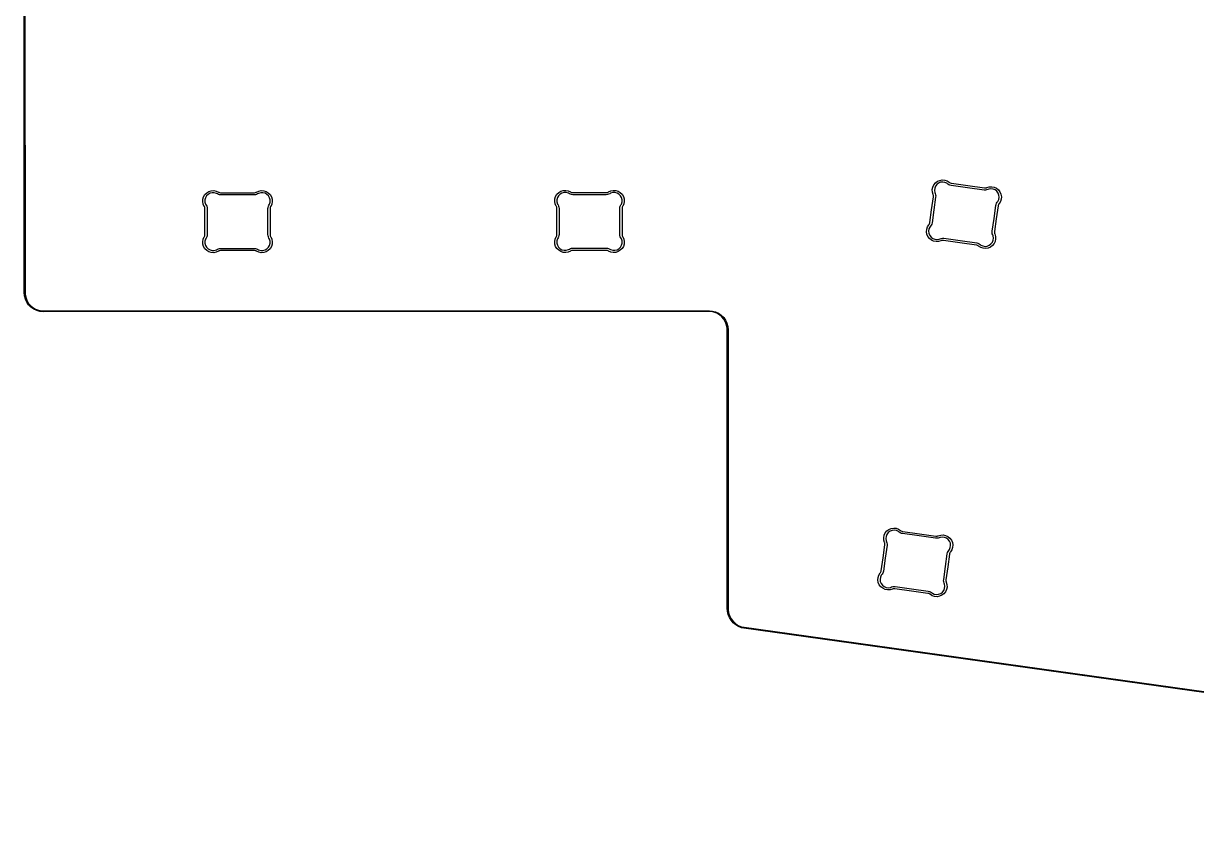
# Model space of a CAD drawing. Header units: inches. Extents: x 0.93 to 10.9, y -5.23 to -1.79.
# Drawn here: x 0.933 to 3.425, y -5.233 to -3.513 of the extents above; entities that cross this region are included whole.
import ezdxf

# ---------------------------------------------------------------- set-up
doc = ezdxf.new("R2010")
doc.units = ezdxf.units.IN
doc.header["$MEASUREMENT"] = 0
doc.layers.add('Edge.Cuts', color=254, linetype='CONTINUOUS', true_color=0xd0d2cd)

msp = doc.modelspace()

# ---------------------------------------------------------------- linework, layer by layer
at = {"layer": 'Edge.Cuts', "linetype": 'CONTINUOUS'}
for p, q in [((0.9349, -4.0841), (0.9332, -1.9141)), ((0.9351, -1.9141), (0.9369, -4.0841)), ((2.8635, -3.8653), (2.8645, -3.86)), ((2.8645, -3.86), (2.8668, -3.8552)), ((2.8668, -3.8552), (2.8702, -3.8511)), ((2.8704, -3.8582), (2.8686, -3.8625)), ((2.8702, -3.8511), (2.8744, -3.8479)), ((2.8732, -3.8545), (2.8704, -3.8582)), ((2.8769, -3.8517), (2.8732, -3.8545)), ((2.8744, -3.8479), (2.8793, -3.8458)), ((2.8812, -3.85), (2.8769, -3.8517)), ((2.8793, -3.8458), (2.8846, -3.8449)), ((2.8858, -3.8495), (2.8812, -3.85)), ((2.8846, -3.8449), (2.8899, -3.8453)), ((2.8904, -3.8502), (2.8858, -3.8495)), ((2.8899, -3.8453), (2.895, -3.847)), ((2.8947, -3.8521), (2.8904, -3.8502)), ((2.8965, -3.8536), (2.8947, -3.8521)), ((2.895, -3.847), (2.8995, -3.8499)), ((2.8986, -3.855), (2.8965, -3.8536)), ((2.8965, -3.8536), (2.8965, -3.8536)), ((2.901, -3.8561), (2.8986, -3.855)), ((2.8995, -3.8499), (2.8995, -3.8499)), ((2.8995, -3.8499), (2.9001, -3.8505)), ((2.9001, -3.8505), (2.9017, -3.8513)), ((2.9035, -3.8566), (2.901, -3.8561)), ((2.9017, -3.8513), (2.9033, -3.8518)), ((2.9033, -3.8518), (2.9042, -3.852)), ((2.9386, -3.8616), (2.9035, -3.8566)), ((2.9042, -3.852), (2.9393, -3.8569)), ((2.9737, -3.8665), (2.9386, -3.8616)), ((2.9386, -3.8616), (2.9386, -3.8616)), ((2.9386, -3.8616), (2.9386, -3.8616)), ((2.9393, -3.8569), (2.9744, -3.8618)), ((2.9744, -3.8618), (2.9744, -3.8618)), ((2.9744, -3.8618), (2.9752, -3.862)), ((2.9752, -3.862), (2.9769, -3.8619)), ((2.9769, -3.8619), (2.9786, -3.8615)), ((2.9786, -3.8615), (2.9794, -3.8611)), ((2.9794, -3.8611), (2.9845, -3.8596)), ((2.9845, -3.8596), (2.9899, -3.8594)), ((2.9899, -3.8594), (2.9951, -3.8604)), ((2.9951, -3.8604), (2.9999, -3.8627)), ((1.3139, -3.8909), (1.3142, -3.8856)), ((1.3142, -3.8856), (1.3158, -3.8805)), ((1.3158, -3.8805), (1.3186, -3.8759)), ((1.3186, -3.8759), (1.3223, -3.8721)), ((1.3197, -3.8829), (1.3186, -3.8874)), ((1.3221, -3.8789), (1.3197, -3.8829)), ((1.3253, -3.8756), (1.3221, -3.8789)), ((1.3223, -3.8721), (1.3269, -3.8694)), ((1.3294, -3.8733), (1.3253, -3.8756)), ((1.3269, -3.8694), (1.332, -3.8678)), ((1.3339, -3.8721), (1.3294, -3.8733)), ((1.332, -3.8678), (1.3373, -3.8675)), ((1.3385, -3.8722), (1.3339, -3.8721)), ((1.3373, -3.8675), (1.3426, -3.8685)), ((1.343, -3.8735), (1.3385, -3.8722)), ((1.3426, -3.8685), (1.3474, -3.8707)), ((1.345, -3.8747), (1.343, -3.8735)), ((1.3473, -3.8758), (1.345, -3.8747)), ((1.3498, -3.8765), (1.3473, -3.8758)), ((1.3474, -3.8707), (1.3482, -3.8711)), ((1.3482, -3.8711), (1.3498, -3.8717)), ((1.3498, -3.8717), (1.3515, -3.872)), ((1.3523, -3.8768), (1.3498, -3.8765)), ((1.3515, -3.872), (1.3523, -3.872)), ((1.3523, -3.872), (1.3878, -3.872)), ((1.3878, -3.8768), (1.3523, -3.8768)), ((1.3878, -3.872), (1.4232, -3.872)), ((1.4232, -3.8768), (1.3878, -3.8768)), ((1.4232, -3.872), (1.4241, -3.872)), ((1.4258, -3.8765), (1.4232, -3.8768)), ((1.4241, -3.872), (1.4258, -3.8717)), ((1.4258, -3.8717), (1.4274, -3.8711)), ((1.4283, -3.8758), (1.4258, -3.8765)), ((1.4274, -3.8711), (1.4282, -3.8707)), ((1.4282, -3.8707), (1.433, -3.8685)), ((1.4306, -3.8747), (1.4283, -3.8758)), ((1.4326, -3.8735), (1.4306, -3.8747)), ((1.4371, -3.8722), (1.4326, -3.8735)), ((1.433, -3.8685), (1.4383, -3.8675)), ((1.4417, -3.8721), (1.4371, -3.8722)), ((1.4383, -3.8675), (1.4436, -3.8678)), ((1.4462, -3.8733), (1.4417, -3.8721)), ((1.4436, -3.8678), (1.4487, -3.8694)), ((1.4503, -3.8756), (1.4462, -3.8733)), ((1.4487, -3.8694), (1.4532, -3.8721)), ((1.4535, -3.8789), (1.4503, -3.8756)), ((1.4532, -3.8721), (1.457, -3.8759)), ((1.4558, -3.8829), (1.4535, -3.8789)), ((1.457, -3.8874), (1.4558, -3.8829)), ((1.457, -3.8759), (1.4598, -3.8805)), ((1.4598, -3.8805), (1.4613, -3.8856)), ((1.4613, -3.8856), (1.4617, -3.8909)), ((2.0616, -3.8905), (2.0619, -3.8852)), ((2.0619, -3.8852), (2.0635, -3.8801)), ((2.0635, -3.8801), (2.0662, -3.8755)), ((2.0662, -3.8755), (2.07, -3.8717)), ((2.0674, -3.8825), (2.0662, -3.887)), ((2.0697, -3.8785), (2.0674, -3.8825)), ((2.073, -3.8752), (2.0697, -3.8785)), ((2.07, -3.8717), (2.0746, -3.869)), ((2.077, -3.8729), (2.073, -3.8752)), ((2.0746, -3.869), (2.0796, -3.8674)), ((2.0815, -3.8717), (2.077, -3.8729)), ((2.0796, -3.8674), (2.085, -3.8671)), ((2.0862, -3.8718), (2.0815, -3.8717)), ((2.085, -3.8671), (2.0902, -3.8681)), ((2.0906, -3.8731), (2.0862, -3.8718)), ((2.0902, -3.8681), (2.0951, -3.8703)), ((2.0926, -3.8743), (2.0906, -3.8731)), ((2.0949, -3.8754), (2.0926, -3.8743)), ((2.0974, -3.8761), (2.0949, -3.8754)), ((2.0951, -3.8703), (2.0958, -3.8707)), ((2.0958, -3.8707), (2.0974, -3.8713)), ((2.0974, -3.8713), (2.0991, -3.8717)), ((2.1, -3.8764), (2.0974, -3.8761)), ((2.0991, -3.8717), (2.1, -3.8717)), ((2.1, -3.8717), (2.1354, -3.8717)), ((2.1354, -3.8764), (2.1, -3.8764)), ((2.1354, -3.8717), (2.1709, -3.8717)), ((2.1709, -3.8764), (2.1354, -3.8764)), ((2.1709, -3.8717), (2.1717, -3.8717)), ((2.1735, -3.8761), (2.1709, -3.8764)), ((2.1717, -3.8717), (2.1734, -3.8713)), ((2.1734, -3.8713), (2.1751, -3.8707)), ((2.1759, -3.8754), (2.1735, -3.8761)), ((2.1751, -3.8707), (2.1758, -3.8703)), ((2.1758, -3.8703), (2.1807, -3.8681)), ((2.1783, -3.8743), (2.1759, -3.8754)), ((2.1803, -3.8731), (2.1783, -3.8743)), ((2.1847, -3.8718), (2.1803, -3.8731)), ((2.1807, -3.8681), (2.1859, -3.8671)), ((2.1894, -3.8717), (2.1847, -3.8718)), ((2.1859, -3.8671), (2.1912, -3.8674)), ((2.1939, -3.8729), (2.1894, -3.8717)), ((2.1912, -3.8674), (2.1963, -3.869)), ((2.1979, -3.8752), (2.1939, -3.8729)), ((2.1963, -3.869), (2.2009, -3.8717)), ((2.2012, -3.8785), (2.1979, -3.8752)), ((2.2009, -3.8717), (2.2047, -3.8755)), ((2.2035, -3.8825), (2.2012, -3.8785)), ((2.2046, -3.887), (2.2035, -3.8825)), ((2.2047, -3.8755), (2.2074, -3.8801)), ((2.2074, -3.8801), (2.209, -3.8852)), ((2.209, -3.8852), (2.2093, -3.8905)), ((2.8621, -3.9081), (2.8659, -3.8808)), ((2.8637, -3.8706), (2.8635, -3.8653)), ((2.8652, -3.8757), (2.8637, -3.8706)), ((2.8656, -3.8765), (2.8652, -3.8757)), ((2.8652, -3.8757), (2.8652, -3.8757)), ((2.866, -3.8782), (2.8656, -3.8765)), ((2.8659, -3.8808), (2.8661, -3.8799)), ((2.8659, -3.8808), (2.8659, -3.8808)), ((2.8661, -3.8799), (2.866, -3.8782)), ((2.8706, -3.8814), (2.8668, -3.9087)), ((2.8686, -3.8625), (2.868, -3.8671)), ((2.868, -3.8671), (2.8687, -3.8717)), ((2.8687, -3.8717), (2.8696, -3.8738)), ((2.8696, -3.8738), (2.8696, -3.8738)), ((2.8696, -3.8738), (2.8704, -3.8763)), ((2.8704, -3.8763), (2.8707, -3.8788)), ((2.8707, -3.8788), (2.8706, -3.8814)), ((2.8706, -3.8814), (2.8706, -3.8814)), ((2.9763, -3.8666), (2.9737, -3.8665)), ((2.9788, -3.8663), (2.9763, -3.8666)), ((2.9813, -3.8655), (2.9788, -3.8663)), ((2.9834, -3.8646), (2.9813, -3.8655)), ((2.988, -3.8639), (2.9834, -3.8646)), ((2.9926, -3.8645), (2.988, -3.8639)), ((2.9969, -3.8663), (2.9926, -3.8645)), ((3.0006, -3.8691), (2.9969, -3.8663)), ((2.9999, -3.8627), (3.0041, -3.8661)), ((3.0034, -3.8728), (3.0006, -3.8691)), ((3.003, -3.8906), (3.0049, -3.8863)), ((3.0051, -3.8771), (3.0034, -3.8728)), ((3.0041, -3.8661), (3.0073, -3.8703)), ((3.0049, -3.8863), (3.0057, -3.8817)), ((3.0057, -3.8817), (3.0051, -3.8771)), ((3.0073, -3.8703), (3.0094, -3.8752)), ((3.0098, -3.8858), (3.0081, -3.8909)), ((3.0094, -3.8752), (3.0102, -3.8805)), ((3.0102, -3.8805), (3.0098, -3.8858)), ((1.3149, -3.8961), (1.3139, -3.8909)), ((1.3171, -3.901), (1.3149, -3.8961)), ((1.3176, -3.9017), (1.3171, -3.901)), ((1.3182, -3.9033), (1.3176, -3.9017)), ((1.3185, -3.905), (1.3182, -3.9033)), ((1.3185, -3.9059), (1.3185, -3.905)), ((1.3185, -3.9335), (1.3185, -3.9059)), ((1.3186, -3.8874), (1.3187, -3.8921)), ((1.3187, -3.8921), (1.3199, -3.8965)), ((1.3199, -3.8965), (1.3212, -3.8985)), ((1.3212, -3.8985), (1.3223, -3.9008)), ((1.3223, -3.9008), (1.323, -3.9033)), ((1.323, -3.9033), (1.3232, -3.9059)), ((1.3232, -3.9059), (1.3232, -3.9335)), ((1.4524, -3.9059), (1.4526, -3.9033)), ((1.4524, -3.9335), (1.4524, -3.9059)), ((1.4526, -3.9033), (1.4533, -3.9008)), ((1.4533, -3.9008), (1.4544, -3.8985)), ((1.4544, -3.8985), (1.4556, -3.8965)), ((1.4556, -3.8965), (1.4569, -3.8921)), ((1.4569, -3.8921), (1.457, -3.8874)), ((1.4574, -3.9033), (1.4571, -3.905)), ((1.4571, -3.905), (1.4571, -3.9059)), ((1.4571, -3.9059), (1.4571, -3.9335)), ((1.458, -3.9017), (1.4574, -3.9033)), ((1.4585, -3.901), (1.458, -3.9017)), ((1.4607, -3.8961), (1.4585, -3.901)), ((1.4617, -3.8909), (1.4607, -3.8961)), ((2.0626, -3.8957), (2.0616, -3.8905)), ((2.0648, -3.9006), (2.0626, -3.8957)), ((2.0652, -3.9013), (2.0648, -3.9006)), ((2.0658, -3.9029), (2.0652, -3.9013)), ((2.0661, -3.9046), (2.0658, -3.9029)), ((2.0661, -3.9055), (2.0661, -3.9046)), ((2.0661, -3.9331), (2.0661, -3.9055)), ((2.0662, -3.887), (2.0663, -3.8917)), ((2.0663, -3.8917), (2.0676, -3.8961)), ((2.0676, -3.8961), (2.0688, -3.8981)), ((2.0688, -3.8981), (2.0699, -3.9004)), ((2.0699, -3.9004), (2.0706, -3.9029)), ((2.0706, -3.9029), (2.0709, -3.9055)), ((2.0709, -3.9055), (2.0709, -3.9331)), ((2.2, -3.9055), (2.2002, -3.9029)), ((2.2, -3.9331), (2.2, -3.9055)), ((2.2002, -3.9029), (2.2009, -3.9004)), ((2.2009, -3.9004), (2.2021, -3.8981)), ((2.2021, -3.8981), (2.2033, -3.8961)), ((2.2033, -3.8961), (2.2046, -3.8917)), ((2.2046, -3.8917), (2.2046, -3.887)), ((2.205, -3.9029), (2.2047, -3.9046)), ((2.2047, -3.9046), (2.2047, -3.9055)), ((2.2047, -3.9055), (2.2047, -3.9331)), ((2.2057, -3.9013), (2.205, -3.9029)), ((2.2061, -3.9006), (2.2057, -3.9013)), ((2.2083, -3.8957), (2.2061, -3.9006)), ((2.2093, -3.8905), (2.2083, -3.8957)), ((2.8583, -3.9354), (2.8621, -3.9081)), ((2.8621, -3.9081), (2.8621, -3.9081)), ((2.8668, -3.9087), (2.8629, -3.936)), ((2.9946, -3.9267), (2.9985, -3.8994)), ((2.9985, -3.8994), (2.9991, -3.8969)), ((2.9985, -3.8994), (2.9985, -3.8994)), ((2.9991, -3.8969), (3.0001, -3.8945)), ((3.0032, -3.9001), (2.9993, -3.9274)), ((3.0001, -3.8945), (3.0016, -3.8924)), ((3.0016, -3.8924), (3.003, -3.8906)), ((3.0016, -3.8924), (3.0016, -3.8924)), ((3.0033, -3.8992), (3.0032, -3.9001)), ((3.0038, -3.8976), (3.0033, -3.8992)), ((3.0047, -3.896), (3.0038, -3.8976)), ((3.0052, -3.8954), (3.0047, -3.896)), ((3.0081, -3.8909), (3.0052, -3.8954)), ((3.0052, -3.8954), (3.0052, -3.8954)), ((1.3185, -3.961), (1.3185, -3.9335)), ((1.3232, -3.9335), (1.3232, -3.961)), ((1.4524, -3.961), (1.4524, -3.9335)), ((1.4571, -3.9335), (1.4571, -3.961)), ((2.0661, -3.9606), (2.0661, -3.9331)), ((2.0709, -3.9331), (2.0709, -3.9606)), ((2.2, -3.9606), (2.2, -3.9331)), ((2.2047, -3.9331), (2.2047, -3.9606)), ((2.8576, -3.9379), (2.8581, -3.9362)), ((2.8581, -3.9362), (2.8583, -3.9354)), ((2.8629, -3.936), (2.8623, -3.9386)), ((2.9908, -3.954), (2.9946, -3.9267)), ((2.9946, -3.9267), (2.9946, -3.9267)), ((2.9993, -3.9274), (2.9955, -3.9547)), ((1.3185, -3.9619), (1.3185, -3.961)), ((1.3232, -3.961), (1.323, -3.9636)), ((1.4526, -3.9636), (1.4524, -3.961)), ((1.4571, -3.961), (1.4571, -3.9619)), ((2.0658, -3.9632), (2.0661, -3.9615)), ((2.0661, -3.9615), (2.0661, -3.9606)), ((2.0709, -3.9606), (2.0706, -3.9632)), ((2.2002, -3.9632), (2.2, -3.9606)), ((2.2047, -3.9606), (2.2047, -3.9615)), ((2.2047, -3.9615), (2.205, -3.9632)), ((2.8512, -3.9549), (2.8516, -3.9496)), ((2.8521, -3.9602), (2.8512, -3.9549)), ((2.8516, -3.9496), (2.8533, -3.9446)), ((2.8542, -3.9651), (2.8521, -3.9602)), ((2.8533, -3.9446), (2.8562, -3.9401)), ((2.8565, -3.9491), (2.8558, -3.9537)), ((2.8558, -3.9537), (2.8563, -3.9583)), ((2.8562, -3.9401), (2.8567, -3.9394)), ((2.8562, -3.9401), (2.8562, -3.9401)), ((2.8563, -3.9583), (2.858, -3.9626)), ((2.8584, -3.9449), (2.8565, -3.9491)), ((2.8567, -3.9394), (2.8576, -3.9379)), ((2.8598, -3.9431), (2.8584, -3.9449)), ((2.8613, -3.9409), (2.8598, -3.9431)), ((2.8598, -3.9431), (2.8598, -3.9431)), ((2.8623, -3.9386), (2.8613, -3.9409)), ((2.9907, -3.9566), (2.9908, -3.954)), ((2.991, -3.9592), (2.9907, -3.9566)), ((2.9908, -3.954), (2.9908, -3.954)), ((2.9918, -3.9616), (2.991, -3.9592)), ((2.9928, -3.9637), (2.9918, -3.9616)), ((2.9918, -3.9616), (2.9918, -3.9616)), ((2.9955, -3.9547), (2.9954, -3.9555)), ((2.9954, -3.9555), (2.9954, -3.9573)), ((2.9954, -3.9573), (2.9958, -3.9589)), ((2.9958, -3.9589), (2.9962, -3.9597)), ((2.9962, -3.9597), (2.9962, -3.9597)), ((2.9962, -3.9597), (2.9977, -3.9648)), ((1.3139, -3.9761), (1.3149, -3.9708)), ((1.3142, -3.9814), (1.3139, -3.9761)), ((1.3158, -3.9865), (1.3142, -3.9814)), ((1.3149, -3.9708), (1.3171, -3.966)), ((1.3186, -3.991), (1.3158, -3.9865)), ((1.3171, -3.966), (1.3176, -3.9652)), ((1.3176, -3.9652), (1.3182, -3.9636)), ((1.3182, -3.9636), (1.3185, -3.9619)), ((1.3187, -3.9749), (1.3186, -3.9795)), ((1.3186, -3.9795), (1.3197, -3.984)), ((1.3199, -3.9704), (1.3187, -3.9749)), ((1.3197, -3.984), (1.3221, -3.988)), ((1.3212, -3.9684), (1.3199, -3.9704)), ((1.3223, -3.9661), (1.3212, -3.9684)), ((1.323, -3.9636), (1.3223, -3.9661)), ((1.4533, -3.9661), (1.4526, -3.9636)), ((1.4544, -3.9684), (1.4533, -3.9661)), ((1.4535, -3.988), (1.4558, -3.984)), ((1.4556, -3.9704), (1.4544, -3.9684)), ((1.4569, -3.9749), (1.4556, -3.9704)), ((1.4558, -3.984), (1.457, -3.9795)), ((1.457, -3.9795), (1.4569, -3.9749)), ((1.4598, -3.9865), (1.457, -3.991)), ((1.4571, -3.9619), (1.4574, -3.9636)), ((1.4574, -3.9636), (1.458, -3.9652)), ((1.458, -3.9652), (1.4585, -3.966)), ((1.4585, -3.966), (1.4607, -3.9708)), ((1.4613, -3.9814), (1.4598, -3.9865)), ((1.4607, -3.9708), (1.4617, -3.9761)), ((1.4617, -3.9761), (1.4613, -3.9814)), ((2.0616, -3.9757), (2.0626, -3.9704)), ((2.0619, -3.981), (2.0616, -3.9757)), ((2.0635, -3.9861), (2.0619, -3.981)), ((2.0626, -3.9704), (2.0648, -3.9656)), ((2.0662, -3.9906), (2.0635, -3.9861)), ((2.0648, -3.9656), (2.0652, -3.9648)), ((2.0652, -3.9648), (2.0658, -3.9632)), ((2.0663, -3.9745), (2.0662, -3.9791)), ((2.0662, -3.9791), (2.0674, -3.9836)), ((2.0676, -3.97), (2.0663, -3.9745)), ((2.0674, -3.9836), (2.0697, -3.9877)), ((2.0688, -3.968), (2.0676, -3.97)), ((2.0699, -3.9657), (2.0688, -3.968)), ((2.0706, -3.9632), (2.0699, -3.9657)), ((2.2009, -3.9657), (2.2002, -3.9632)), ((2.2021, -3.968), (2.2009, -3.9657)), ((2.2012, -3.9877), (2.2035, -3.9836)), ((2.2033, -3.97), (2.2021, -3.968)), ((2.2046, -3.9745), (2.2033, -3.97)), ((2.2035, -3.9836), (2.2046, -3.9791)), ((2.2046, -3.9791), (2.2046, -3.9745)), ((2.2074, -3.9861), (2.2047, -3.9906)), ((2.205, -3.9632), (2.2057, -3.9648)), ((2.2057, -3.9648), (2.2061, -3.9656)), ((2.2061, -3.9656), (2.2083, -3.9704)), ((2.209, -3.981), (2.2074, -3.9861)), ((2.2083, -3.9704), (2.2093, -3.9757)), ((2.2093, -3.9757), (2.209, -3.981)), ((2.8574, -3.9694), (2.8542, -3.9651)), ((2.8615, -3.9727), (2.8574, -3.9694)), ((2.858, -3.9626), (2.8608, -3.9663)), ((2.8608, -3.9663), (2.8645, -3.9692)), ((2.8663, -3.975), (2.8615, -3.9727)), ((2.8645, -3.9692), (2.8688, -3.9709)), ((2.8716, -3.976), (2.8663, -3.975)), ((2.8688, -3.9709), (2.8734, -3.9715)), ((2.8769, -3.9758), (2.8716, -3.976)), ((2.8734, -3.9715), (2.878, -3.9709)), ((2.882, -3.9743), (2.8769, -3.9758)), ((2.878, -3.9709), (2.8801, -3.97)), ((2.8801, -3.97), (2.8826, -3.9691)), ((2.8828, -3.9739), (2.882, -3.9743)), ((2.8826, -3.9691), (2.8851, -3.9688)), ((2.8845, -3.9736), (2.8828, -3.9739)), ((2.8862, -3.9735), (2.8845, -3.9736)), ((2.8851, -3.9688), (2.8877, -3.9689)), ((2.8871, -3.9736), (2.8862, -3.9735)), ((2.9222, -3.9785), (2.8871, -3.9736)), ((2.8871, -3.9736), (2.8871, -3.9736)), ((2.8871, -3.9736), (2.8871, -3.9736)), ((2.8877, -3.9689), (2.9228, -3.9739)), ((2.9573, -3.9835), (2.9222, -3.9785)), ((2.9222, -3.9785), (2.9222, -3.9785)), ((2.9222, -3.9785), (2.9222, -3.9785)), ((2.9228, -3.9739), (2.9579, -3.9788)), ((2.9581, -3.9836), (2.9573, -3.9835)), ((2.9573, -3.9835), (2.9573, -3.9835)), ((2.9573, -3.9835), (2.9573, -3.9835)), ((2.9579, -3.9788), (2.9604, -3.9794)), ((2.9598, -3.9841), (2.9581, -3.9836)), ((2.9613, -3.985), (2.9598, -3.9841)), ((2.9604, -3.9794), (2.9628, -3.9804)), ((2.9619, -3.9855), (2.9613, -3.985)), ((2.9664, -3.9884), (2.9619, -3.9855)), ((2.9619, -3.9855), (2.9619, -3.9855)), ((2.9628, -3.9804), (2.9649, -3.9819)), ((2.9649, -3.9819), (2.9649, -3.9819)), ((2.9649, -3.9819), (2.9667, -3.9833)), ((2.9667, -3.9833), (2.971, -3.9852)), ((2.971, -3.9852), (2.9756, -3.986)), ((2.9756, -3.986), (2.9802, -3.9854)), ((2.9802, -3.9854), (2.9845, -3.9837)), ((2.9845, -3.9837), (2.9882, -3.9809)), ((2.9912, -3.9844), (2.987, -3.9876)), ((2.9882, -3.9809), (2.9911, -3.9772)), ((2.9911, -3.9772), (2.9928, -3.973)), ((2.9946, -3.9802), (2.9912, -3.9844)), ((2.9934, -3.9683), (2.9928, -3.9637)), ((2.9928, -3.973), (2.9934, -3.9683)), ((2.9969, -3.9754), (2.9946, -3.9802)), ((2.9979, -3.9702), (2.9969, -3.9754)), ((2.9977, -3.9648), (2.9979, -3.9702)), ((1.3223, -3.9948), (1.3186, -3.991)), ((1.3221, -3.988), (1.3253, -3.9913)), ((1.3269, -3.9976), (1.3223, -3.9948)), ((1.3253, -3.9913), (1.3294, -3.9936)), ((1.332, -3.9991), (1.3269, -3.9976)), ((1.3294, -3.9936), (1.3339, -3.9948)), ((1.3373, -3.9995), (1.332, -3.9991)), ((1.3339, -3.9948), (1.3385, -3.9947)), ((1.3426, -3.9985), (1.3373, -3.9995)), ((1.3385, -3.9947), (1.343, -3.9934)), ((1.3474, -3.9963), (1.3426, -3.9985)), ((1.343, -3.9934), (1.345, -3.9922)), ((1.345, -3.9922), (1.3473, -3.9911)), ((1.3473, -3.9911), (1.3498, -3.9904)), ((1.3482, -3.9958), (1.3474, -3.9963)), ((1.3498, -3.9952), (1.3482, -3.9958)), ((1.3498, -3.9904), (1.3523, -3.9902)), ((1.3515, -3.9949), (1.3498, -3.9952)), ((1.3523, -3.9949), (1.3515, -3.9949)), ((1.3523, -3.9902), (1.3878, -3.9902)), ((1.3878, -3.9949), (1.3523, -3.9949)), ((1.3878, -3.9902), (1.4232, -3.9902)), ((1.4232, -3.9949), (1.3878, -3.9949)), ((1.4232, -3.9902), (1.4258, -3.9904)), ((1.4241, -3.9949), (1.4232, -3.9949)), ((1.4258, -3.9952), (1.4241, -3.9949)), ((1.4258, -3.9904), (1.4283, -3.9911)), ((1.4274, -3.9958), (1.4258, -3.9952)), ((1.4282, -3.9963), (1.4274, -3.9958)), ((1.433, -3.9985), (1.4282, -3.9963)), ((1.4283, -3.9911), (1.4306, -3.9922)), ((1.4306, -3.9922), (1.4326, -3.9934)), ((1.4326, -3.9934), (1.4371, -3.9947)), ((1.4383, -3.9995), (1.433, -3.9985)), ((1.4371, -3.9947), (1.4417, -3.9948)), ((1.4436, -3.9991), (1.4383, -3.9995)), ((1.4417, -3.9948), (1.4462, -3.9936)), ((1.4487, -3.9976), (1.4436, -3.9991)), ((1.4462, -3.9936), (1.4503, -3.9913)), ((1.4532, -3.9948), (1.4487, -3.9976)), ((1.4503, -3.9913), (1.4535, -3.988)), ((1.457, -3.991), (1.4532, -3.9948)), ((2.07, -3.9944), (2.0662, -3.9906)), ((2.0697, -3.9877), (2.073, -3.9909)), ((2.0746, -3.9972), (2.07, -3.9944)), ((2.073, -3.9909), (2.077, -3.9932)), ((2.0796, -3.9987), (2.0746, -3.9972)), ((2.077, -3.9932), (2.0815, -3.9944)), ((2.085, -3.9991), (2.0796, -3.9987)), ((2.0815, -3.9944), (2.0862, -3.9943)), ((2.0902, -3.9981), (2.085, -3.9991)), ((2.0862, -3.9943), (2.0906, -3.993)), ((2.0951, -3.9959), (2.0902, -3.9981)), ((2.0906, -3.993), (2.0926, -3.9918)), ((2.0926, -3.9918), (2.0949, -3.9907)), ((2.0949, -3.9907), (2.0974, -3.99)), ((2.0958, -3.9954), (2.0951, -3.9959)), ((2.0974, -3.9948), (2.0958, -3.9954)), ((2.0974, -3.99), (2.1, -3.9898)), ((2.0991, -3.9945), (2.0974, -3.9948)), ((2.1, -3.9945), (2.0991, -3.9945)), ((2.1, -3.9898), (2.1354, -3.9898)), ((2.1354, -3.9945), (2.1, -3.9945)), ((2.1354, -3.9898), (2.1709, -3.9898)), ((2.1709, -3.9945), (2.1354, -3.9945)), ((2.1709, -3.9898), (2.1735, -3.99)), ((2.1717, -3.9945), (2.1709, -3.9945)), ((2.1734, -3.9948), (2.1717, -3.9945)), ((2.1751, -3.9954), (2.1734, -3.9948)), ((2.1735, -3.99), (2.1759, -3.9907)), ((2.1758, -3.9959), (2.1751, -3.9954)), ((2.1807, -3.9981), (2.1758, -3.9959)), ((2.1759, -3.9907), (2.1783, -3.9918)), ((2.1783, -3.9918), (2.1803, -3.993)), ((2.1803, -3.993), (2.1847, -3.9943)), ((2.1859, -3.9991), (2.1807, -3.9981)), ((2.1847, -3.9943), (2.1894, -3.9944)), ((2.1912, -3.9987), (2.1859, -3.9991)), ((2.1894, -3.9944), (2.1939, -3.9932)), ((2.1963, -3.9972), (2.1912, -3.9987)), ((2.1939, -3.9932), (2.1979, -3.9909)), ((2.2009, -3.9944), (2.1963, -3.9972)), ((2.1979, -3.9909), (2.2012, -3.9877)), ((2.2047, -3.9906), (2.2009, -3.9944)), ((2.9715, -3.9901), (2.9664, -3.9884)), ((2.9768, -3.9905), (2.9715, -3.9901)), ((2.9821, -3.9897), (2.9768, -3.9905)), ((2.987, -3.9876), (2.9821, -3.9897)), ((0.9354, -4.0911), (0.9349, -4.0841)), ((0.9349, -4.0841), (0.9349, -4.0841)), ((0.9369, -4.0841), (0.9368, -4.0875)), ((0.9369, -4.0841), (0.9369, -4.0841)), ((0.9369, -4.0841), (0.9369, -4.0841)), ((0.9372, -4.098), (0.9354, -4.0911)), ((0.9368, -4.0875), (0.9379, -4.0941)), ((0.9401, -4.1044), (0.9372, -4.098)), ((0.9379, -4.0941), (0.9402, -4.1005)), ((0.9442, -4.1103), (0.9401, -4.1044)), ((0.9402, -4.1005), (0.9435, -4.1064)), ((0.9435, -4.1064), (0.9478, -4.1116)), ((0.9491, -4.1153), (0.9442, -4.1103)), ((0.9478, -4.1116), (0.953, -4.116)), ((0.9549, -4.1194), (0.9491, -4.1153)), ((0.953, -4.116), (0.9589, -4.1194)), ((0.9614, -4.1224), (0.9549, -4.1194)), ((0.9589, -4.1194), (0.9652, -4.1217)), ((0.9682, -4.1242), (0.9614, -4.1224)), ((0.9652, -4.1217), (0.9719, -4.1229)), ((0.9753, -4.1248), (0.9682, -4.1242)), ((0.9719, -4.1229), (0.9753, -4.1228)), ((0.9753, -4.1228), (2.3895, -4.1226)), ((0.9753, -4.1228), (0.9753, -4.1228)), ((0.9753, -4.1228), (0.9753, -4.1228)), ((2.3898, -4.1246), (0.9753, -4.1248)), ((0.9753, -4.1248), (0.9753, -4.1248)), ((0.9753, -4.1248), (0.9753, -4.1248)), ((0.9753, -4.1248), (0.9753, -4.1248)), ((0.9753, -4.1248), (0.9753, -4.1248)), ((2.3895, -4.1226), (2.3895, -4.1226)), ((2.3895, -4.1226), (2.3895, -4.1226)), ((2.3895, -4.1226), (2.3898, -4.1226)), ((2.3898, -4.1226), (2.39, -4.1227)), ((2.3928, -4.1246), (2.3898, -4.1246)), ((2.39, -4.1227), (2.3965, -4.1233)), ((2.3995, -4.1258), (2.3928, -4.1246)), ((2.3965, -4.1233), (2.4033, -4.1251)), ((2.4058, -4.1281), (2.3995, -4.1258)), ((2.4033, -4.1251), (2.4097, -4.128)), ((2.4116, -4.1314), (2.4058, -4.1281)), ((2.4097, -4.128), (2.4154, -4.1321)), ((2.4167, -4.1357), (2.4116, -4.1314)), ((2.4154, -4.1321), (2.4204, -4.1371)), ((2.421, -4.1409), (2.4167, -4.1357)), ((2.4204, -4.1371), (2.4244, -4.1428)), ((2.4244, -4.1467), (2.421, -4.1409)), ((2.4244, -4.1428), (2.4274, -4.1492)), ((2.4267, -4.153), (2.4244, -4.1467)), ((2.4279, -4.1596), (2.4267, -4.153)), ((2.4274, -4.1492), (2.4292, -4.156)), ((2.4279, -4.163), (2.4279, -4.1596)), ((2.4292, -4.156), (2.4298, -4.163)), ((2.428, -4.7539), (2.4279, -4.163)), ((2.4279, -4.163), (2.4279, -4.163)), ((2.4279, -4.163), (2.4279, -4.163)), ((2.4298, -4.163), (2.4298, -4.163)), ((2.4298, -4.163), (2.43, -4.7539)), ((2.7762, -4.5851), (2.7815, -4.5843)), ((2.7815, -4.5843), (2.7868, -4.5847)), ((2.7603, -4.6046), (2.7614, -4.5994)), ((2.7606, -4.61), (2.7603, -4.6046)), ((2.7614, -4.5994), (2.7637, -4.5946)), ((2.7637, -4.5946), (2.767, -4.5904)), ((2.7654, -4.6019), (2.7649, -4.6065)), ((2.7649, -4.6065), (2.7655, -4.6111)), ((2.7672, -4.5976), (2.7654, -4.6019)), ((2.767, -4.5904), (2.7713, -4.5872)), ((2.7701, -4.5939), (2.7672, -4.5976)), ((2.7738, -4.5911), (2.7701, -4.5939)), ((2.7713, -4.5872), (2.7762, -4.5851)), ((2.7781, -4.5894), (2.7738, -4.5911)), ((2.7827, -4.5888), (2.7781, -4.5894)), ((2.7873, -4.5896), (2.7827, -4.5888)), ((2.7868, -4.5847), (2.7918, -4.5864)), ((2.7915, -4.5915), (2.7873, -4.5896)), ((2.7933, -4.5929), (2.7915, -4.5915)), ((2.7918, -4.5864), (2.7963, -4.5893)), ((2.7955, -4.5944), (2.7933, -4.5929)), ((2.7933, -4.5929), (2.7933, -4.5929)), ((2.7978, -4.5954), (2.7955, -4.5944)), ((2.7963, -4.5893), (2.7963, -4.5893)), ((2.7963, -4.5893), (2.797, -4.5898)), ((2.797, -4.5898), (2.7985, -4.5907)), ((2.8003, -4.596), (2.7978, -4.5954)), ((2.7985, -4.5907), (2.8001, -4.5912)), ((2.8001, -4.5912), (2.801, -4.5913)), ((2.8354, -4.6009), (2.8003, -4.596)), ((2.801, -4.5913), (2.8361, -4.5963)), ((2.8706, -4.6059), (2.8354, -4.6009)), ((2.8354, -4.6009), (2.8354, -4.6009)), ((2.8354, -4.6009), (2.8354, -4.6009)), ((2.8361, -4.5963), (2.8712, -4.6012)), ((2.8731, -4.606), (2.8706, -4.6059)), ((2.8712, -4.6012), (2.8712, -4.6012)), ((2.8712, -4.6012), (2.8721, -4.6013)), ((2.8721, -4.6013), (2.8738, -4.6012)), ((2.8757, -4.6057), (2.8731, -4.606)), ((2.8738, -4.6012), (2.8755, -4.6009)), ((2.8755, -4.6009), (2.8763, -4.6005)), ((2.8782, -4.6049), (2.8757, -4.6057)), ((2.8763, -4.6005), (2.8814, -4.599)), ((2.8803, -4.6039), (2.8782, -4.6049)), ((2.8849, -4.6033), (2.8803, -4.6039)), ((2.8814, -4.599), (2.8867, -4.5988)), ((2.8895, -4.6039), (2.8849, -4.6033)), ((2.8867, -4.5988), (2.8919, -4.5998)), ((2.8938, -4.6056), (2.8895, -4.6039)), ((2.8919, -4.5998), (2.8968, -4.6021)), ((2.8975, -4.6085), (2.8938, -4.6056)), ((2.8968, -4.6021), (2.9009, -4.6054)), ((2.9003, -4.6122), (2.8975, -4.6085)), ((2.9009, -4.6054), (2.9041, -4.6097)), ((2.7589, -4.6474), (2.7628, -4.6201)), ((2.7621, -4.6151), (2.7606, -4.61)), ((2.7624, -4.6159), (2.7621, -4.6151)), ((2.7621, -4.6151), (2.7621, -4.6151)), ((2.7628, -4.6176), (2.7624, -4.6159)), ((2.7629, -4.6193), (2.7628, -4.6176)), ((2.7628, -4.6201), (2.7629, -4.6193)), ((2.7628, -4.6201), (2.7628, -4.6201)), ((2.7675, -4.6208), (2.7636, -4.6481)), ((2.7655, -4.6111), (2.7664, -4.6132)), ((2.7664, -4.6132), (2.7664, -4.6132)), ((2.7664, -4.6132), (2.7672, -4.6157)), ((2.7672, -4.6157), (2.7676, -4.6182)), ((2.7676, -4.6182), (2.7675, -4.6208)), ((2.7675, -4.6208), (2.7675, -4.6208)), ((2.8959, -4.6363), (2.897, -4.6339)), ((2.897, -4.6339), (2.8984, -4.6317)), ((2.8984, -4.6317), (2.8999, -4.6299)), ((2.8984, -4.6317), (2.8984, -4.6317)), ((2.8999, -4.6299), (2.9018, -4.6257)), ((2.902, -4.6165), (2.9003, -4.6122)), ((2.9018, -4.6257), (2.9025, -4.6211)), ((2.9025, -4.6211), (2.902, -4.6165)), ((2.9049, -4.6302), (2.9021, -4.6347)), ((2.9041, -4.6097), (2.9062, -4.6146)), ((2.9066, -4.6252), (2.9049, -4.6302)), ((2.9062, -4.6146), (2.9071, -4.6199)), ((2.9071, -4.6199), (2.9066, -4.6252)), ((2.7551, -4.6747), (2.7589, -4.6474)), ((2.7589, -4.6474), (2.7589, -4.6474)), ((2.7636, -4.6481), (2.7598, -4.6754)), ((2.8915, -4.6661), (2.8953, -4.6388)), ((2.8953, -4.6388), (2.8959, -4.6363)), ((2.8953, -4.6388), (2.8953, -4.6388)), ((2.9, -4.6394), (2.8962, -4.6667)), ((2.9001, -4.6386), (2.9, -4.6394)), ((2.9007, -4.6369), (2.9001, -4.6386)), ((2.9015, -4.6354), (2.9007, -4.6369)), ((2.9021, -4.6347), (2.9015, -4.6354)), ((2.9021, -4.6347), (2.9021, -4.6347)), ((2.7485, -4.689), (2.7502, -4.6839)), ((2.7502, -4.6839), (2.753, -4.6794)), ((2.753, -4.6794), (2.7536, -4.6788)), ((2.753, -4.6794), (2.753, -4.6794)), ((2.7552, -4.6842), (2.7533, -4.6885)), ((2.7536, -4.6788), (2.7544, -4.6772)), ((2.7544, -4.6772), (2.755, -4.6756)), ((2.755, -4.6756), (2.7551, -4.6747)), ((2.7567, -4.6824), (2.7552, -4.6842)), ((2.7582, -4.6803), (2.7567, -4.6824)), ((2.7567, -4.6824), (2.7567, -4.6824)), ((2.7592, -4.6779), (2.7582, -4.6803)), ((2.7598, -4.6754), (2.7592, -4.6779)), ((2.8877, -4.6934), (2.8915, -4.6661)), ((2.8915, -4.6661), (2.8915, -4.6661)), ((2.8962, -4.6667), (2.8923, -4.694)), ((2.7481, -4.6943), (2.7485, -4.689)), ((2.7489, -4.6996), (2.7481, -4.6943)), ((2.751, -4.7045), (2.7489, -4.6996)), ((2.7542, -4.7087), (2.751, -4.7045)), ((2.7533, -4.6885), (2.7526, -4.6931)), ((2.7526, -4.6931), (2.7531, -4.6977)), ((2.7531, -4.6977), (2.7549, -4.702)), ((2.7583, -4.7121), (2.7542, -4.7087)), ((2.7549, -4.702), (2.7577, -4.7057)), ((2.7577, -4.7057), (2.7613, -4.7085)), ((2.7613, -4.7085), (2.7656, -4.7103)), ((2.777, -4.7093), (2.7794, -4.7085)), ((2.7794, -4.7085), (2.782, -4.7082)), ((2.782, -4.7082), (2.7846, -4.7083)), ((2.7846, -4.7083), (2.8197, -4.7132)), ((2.8875, -4.696), (2.8877, -4.6934)), ((2.8879, -4.6985), (2.8875, -4.696)), ((2.8877, -4.6934), (2.8877, -4.6934)), ((2.8887, -4.701), (2.8879, -4.6985)), ((2.8896, -4.7031), (2.8887, -4.701)), ((2.8887, -4.701), (2.8887, -4.701)), ((2.8903, -4.7077), (2.8896, -4.7031)), ((2.8897, -4.7123), (2.8903, -4.7077)), ((2.8923, -4.694), (2.8922, -4.6949)), ((2.8922, -4.6949), (2.8923, -4.6966)), ((2.8923, -4.6966), (2.8927, -4.6983)), ((2.8927, -4.6983), (2.893, -4.6991)), ((2.893, -4.6991), (2.893, -4.6991)), ((2.893, -4.6991), (2.8945, -4.7042)), ((2.8945, -4.7042), (2.8948, -4.7095)), ((2.7632, -4.7144), (2.7583, -4.7121)), ((2.7684, -4.7154), (2.7632, -4.7144)), ((2.7656, -4.7103), (2.7702, -4.7109)), ((2.7737, -4.7152), (2.7684, -4.7154)), ((2.7702, -4.7109), (2.7748, -4.7102)), ((2.7788, -4.7137), (2.7737, -4.7152)), ((2.7748, -4.7102), (2.777, -4.7093)), ((2.7796, -4.7133), (2.7788, -4.7137)), ((2.7813, -4.7129), (2.7796, -4.7133)), ((2.7831, -4.7129), (2.7813, -4.7129)), ((2.7839, -4.713), (2.7831, -4.7129)), ((2.819, -4.7179), (2.7839, -4.713)), ((2.7839, -4.713), (2.7839, -4.713)), ((2.7839, -4.713), (2.7839, -4.713)), ((2.8541, -4.7228), (2.819, -4.7179)), ((2.819, -4.7179), (2.819, -4.7179)), ((2.819, -4.7179), (2.819, -4.7179)), ((2.8197, -4.7132), (2.8548, -4.7182)), ((2.855, -4.723), (2.8541, -4.7228)), ((2.8541, -4.7228), (2.8541, -4.7228)), ((2.8541, -4.7228), (2.8541, -4.7228)), ((2.8548, -4.7182), (2.8573, -4.7188)), ((2.8566, -4.7235), (2.855, -4.723)), ((2.8581, -4.7243), (2.8566, -4.7235)), ((2.8573, -4.7188), (2.8597, -4.7198)), ((2.8588, -4.7249), (2.8581, -4.7243)), ((2.8633, -4.7278), (2.8588, -4.7249)), ((2.8588, -4.7249), (2.8588, -4.7249)), ((2.8597, -4.7198), (2.8618, -4.7212)), ((2.8618, -4.7212), (2.8618, -4.7212)), ((2.8618, -4.7212), (2.8636, -4.7227)), ((2.8683, -4.7295), (2.8633, -4.7278)), ((2.8636, -4.7227), (2.8678, -4.7246)), ((2.8678, -4.7246), (2.8724, -4.7253)), ((2.8737, -4.7299), (2.8683, -4.7295)), ((2.8724, -4.7253), (2.877, -4.7248)), ((2.8789, -4.729), (2.8737, -4.7299)), ((2.877, -4.7248), (2.8814, -4.7231)), ((2.8838, -4.7269), (2.8789, -4.729)), ((2.8814, -4.7231), (2.8851, -4.7203)), ((2.8881, -4.7237), (2.8838, -4.7269)), ((2.8851, -4.7203), (2.8879, -4.7166)), ((2.8879, -4.7166), (2.8897, -4.7123)), ((2.8915, -4.7196), (2.8881, -4.7237)), ((2.8937, -4.7148), (2.8915, -4.7196)), ((2.8948, -4.7095), (2.8937, -4.7148)), ((2.428, -4.754), (2.428, -4.7539)), ((2.4285, -4.7609), (2.428, -4.754)), ((2.43, -4.754), (2.4299, -4.7573)), ((2.4299, -4.7573), (2.4309, -4.7639)), ((2.43, -4.7539), (2.43, -4.7539)), ((2.43, -4.7539), (2.43, -4.754)), ((2.43, -4.7676), (2.4285, -4.7609)), ((2.4326, -4.7741), (2.43, -4.7676)), ((2.4309, -4.7639), (2.4329, -4.7702)), ((2.4362, -4.78), (2.4326, -4.7741)), ((2.4329, -4.7702), (2.4359, -4.7762)), ((2.4359, -4.7762), (2.4398, -4.7815)), ((2.4408, -4.7853), (2.4362, -4.78)), ((2.4398, -4.7815), (2.4445, -4.7862)), ((2.4461, -4.7898), (2.4408, -4.7853)), ((2.4445, -4.7862), (2.4499, -4.7901)), ((2.452, -4.7934), (2.4461, -4.7898)), ((2.4499, -4.7901), (2.4559, -4.7931)), ((2.4584, -4.796), (2.452, -4.7934)), ((2.4559, -4.7931), (2.459, -4.7941)), ((2.4585, -4.796), (2.4584, -4.796)), ((2.4586, -4.796), (2.4585, -4.796)), ((5.5786, -5.2329), (2.4586, -4.796)), ((2.459, -4.7941), (5.5788, -5.2309))]:
    msp.add_line(p, q, dxfattribs=at)

doc.saveas('drawing.dxf')
